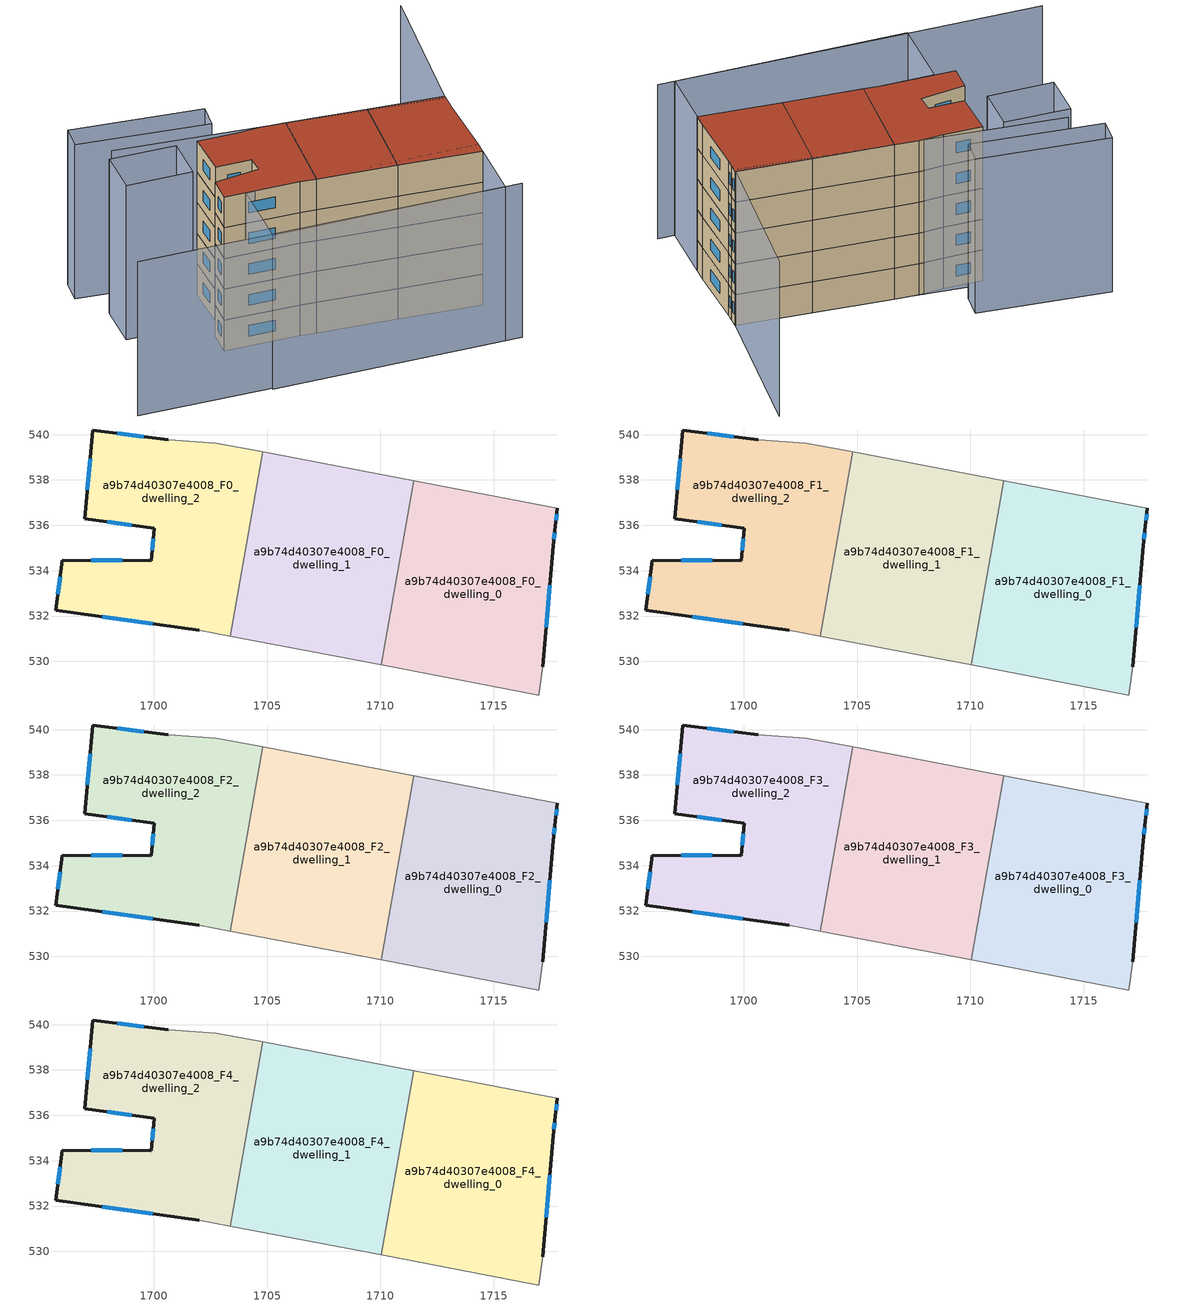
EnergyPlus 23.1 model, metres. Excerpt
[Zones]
a9b74d40307e4008_F0_dwelling_0
 floor ground (EU_floor_Construction): 1717.81,536.76 1717.72,535.96 1717.62,535.11 1717.16,529.76 1716.99,528.52 1710.04,529.84 1711.46,537.97 z0
 wall outside (EU_wall_Construction): 1717.16,529.76 1717.62,535.11 1717.72,535.96 1717.81,536.76 z0:3
 wall adiabatic (EU_wall_Construction): 1710.04,529.84 1716.99,528.52 1717.16,529.76 / 1717.81,536.76 1711.46,537.97 z0:3
 wall to a9b74d40307e4008_F0_dwelling_1 (EU_wall_Construction): 1711.46,537.97 1710.04,529.84 z0:3
 window (EU_Window_Construction): 1717.31,531.5 1717.47,533.37 / 1717.75,536.22 1717.78,536.5 / 1717.65,535.38 1717.69,535.68 z0.98:2.02
a9b74d40307e4008_F0_dwelling_1
 floor ground (EU_floor_Construction): 1711.46,537.97 1710.04,529.84 1703.38,531.12 1704.8,539.24 z0
 wall adiabatic (EU_wall_Construction): 1711.46,537.97 1704.8,539.24 / 1703.38,531.12 1710.04,529.84 z0:3
 wall to a9b74d40307e4008_F0_dwelling_2 (EU_wall_Construction): 1704.8,539.24 1703.38,531.12 z0:3
a9b74d40307e4008_F0_dwelling_2
 floor ground (EU_floor_Construction): 1704.8,539.24 1703.38,531.12 1702.02,531.38 1695.67,532.25 1695.97,534.46 1699.9,534.45 1700.02,535.88 1696.97,536.28 1697.31,540.2 1700.65,539.77 1702.75,539.63 z0
 wall outside (EU_wall_Construction): 1700.65,539.77 1697.31,540.2 1696.97,536.28 1700.02,535.88 1699.9,534.45 1695.97,534.46 1695.67,532.25 1702.02,531.38 z0:3
 wall adiabatic (EU_wall_Construction): 1704.8,539.24 1702.75,539.63 1700.65,539.77 / 1702.02,531.38 1703.38,531.12 z0:3
 window (EU_Window_Construction): 1699.98,535.41 1699.94,534.91 / 1697.96,536.15 1699.03,536.01 / 1697.2,538.93 1697.08,537.56 / 1699.56,539.91 1698.4,540.06 / 1697.73,531.96 1699.95,531.66 / 1695.87,533.74 1695.77,532.96 / 1698.62,534.45 1697.25,534.45 z0.98:2.02
a9b74d40307e4008_F1_dwelling_0
 floor to a9b74d40307e4008_F0_dwelling_0 (EU_floor_Construction): 1717.81,536.76 1717.72,535.96 1717.62,535.11 1717.16,529.76 1716.99,528.52 1710.04,529.84 1711.46,537.97 z3
 wall outside (EU_wall_Construction): 1717.16,529.76 1717.62,535.11 1717.72,535.96 1717.81,536.76 z3:6
 wall adiabatic (EU_wall_Construction): 1710.04,529.84 1716.99,528.52 1717.16,529.76 / 1717.81,536.76 1711.46,537.97 z3:6
 wall to a9b74d40307e4008_F1_dwelling_1 (EU_wall_Construction): 1711.46,537.97 1710.04,529.84 z3:6
 window (EU_Window_Construction): 1717.31,531.5 1717.47,533.37 / 1717.75,536.22 1717.78,536.5 / 1717.65,535.38 1717.69,535.68 z3.98:5.02
a9b74d40307e4008_F1_dwelling_1
 floor to a9b74d40307e4008_F0_dwelling_1 (EU_floor_Construction): 1711.46,537.97 1710.04,529.84 1703.38,531.12 1704.8,539.24 z3
 wall adiabatic (EU_wall_Construction): 1711.46,537.97 1704.8,539.24 / 1703.38,531.12 1710.04,529.84 z3:6
 wall to a9b74d40307e4008_F1_dwelling_2 (EU_wall_Construction): 1704.8,539.24 1703.38,531.12 z3:6
a9b74d40307e4008_F1_dwelling_2
 floor to a9b74d40307e4008_F0_dwelling_2 (EU_floor_Construction): 1704.8,539.24 1703.38,531.12 1702.02,531.38 1695.67,532.25 1695.97,534.46 1699.9,534.45 1700.02,535.88 1696.97,536.28 1697.31,540.2 1700.65,539.77 1702.75,539.63 z3
 wall outside (EU_wall_Construction): 1700.65,539.77 1697.31,540.2 1696.97,536.28 1700.02,535.88 1699.9,534.45 1695.97,534.46 1695.67,532.25 1702.02,531.38 z3:6
 wall adiabatic (EU_wall_Construction): 1704.8,539.24 1702.75,539.63 1700.65,539.77 / 1702.02,531.38 1703.38,531.12 z3:6
 window (EU_Window_Construction): 1699.98,535.41 1699.94,534.91 / 1697.96,536.15 1699.03,536.01 / 1697.2,538.93 1697.08,537.56 / 1699.56,539.91 1698.4,540.06 / 1697.73,531.96 1699.95,531.66 / 1695.87,533.74 1695.77,532.96 / 1698.62,534.45 1697.25,534.45 z3.98:5.02
a9b74d40307e4008_F2_dwelling_0
 floor to a9b74d40307e4008_F1_dwelling_0 (EU_floor_Construction): 1717.81,536.76 1717.72,535.96 1717.62,535.11 1717.16,529.76 1716.99,528.52 1710.04,529.84 1711.46,537.97 z6
 wall outside (EU_wall_Construction): 1717.16,529.76 1717.62,535.11 1717.72,535.96 1717.81,536.76 z6:9
 wall adiabatic (EU_wall_Construction): 1710.04,529.84 1716.99,528.52 1717.16,529.76 / 1717.81,536.76 1711.46,537.97 z6:9
 wall to a9b74d40307e4008_F2_dwelling_1 (EU_wall_Construction): 1711.46,537.97 1710.04,529.84 z6:9
 window (EU_Window_Construction): 1717.31,531.5 1717.47,533.37 / 1717.75,536.22 1717.78,536.5 / 1717.65,535.38 1717.69,535.68 z6.98:8.02
a9b74d40307e4008_F2_dwelling_1
 floor to a9b74d40307e4008_F1_dwelling_1 (EU_floor_Construction): 1711.46,537.97 1710.04,529.84 1703.38,531.12 1704.8,539.24 z6
 wall adiabatic (EU_wall_Construction): 1711.46,537.97 1704.8,539.24 / 1703.38,531.12 1710.04,529.84 z6:9
 wall to a9b74d40307e4008_F2_dwelling_2 (EU_wall_Construction): 1704.8,539.24 1703.38,531.12 z6:9
a9b74d40307e4008_F2_dwelling_2
 floor to a9b74d40307e4008_F1_dwelling_2 (EU_floor_Construction): 1704.8,539.24 1703.38,531.12 1702.02,531.38 1695.67,532.25 1695.97,534.46 1699.9,534.45 1700.02,535.88 1696.97,536.28 1697.31,540.2 1700.65,539.77 1702.75,539.63 z6
 wall outside (EU_wall_Construction): 1700.65,539.77 1697.31,540.2 1696.97,536.28 1700.02,535.88 1699.9,534.45 1695.97,534.46 1695.67,532.25 1702.02,531.38 z6:9
 wall adiabatic (EU_wall_Construction): 1704.8,539.24 1702.75,539.63 1700.65,539.77 / 1702.02,531.38 1703.38,531.12 z6:9
 window (EU_Window_Construction): 1699.98,535.41 1699.94,534.91 / 1697.96,536.15 1699.03,536.01 / 1697.2,538.93 1697.08,537.56 / 1699.56,539.91 1698.4,540.06 / 1697.73,531.96 1699.95,531.66 / 1695.87,533.74 1695.77,532.96 / 1698.62,534.45 1697.25,534.45 z6.98:8.02
a9b74d40307e4008_F3_dwelling_0
 floor to a9b74d40307e4008_F2_dwelling_0 (EU_floor_Construction): 1717.81,536.76 1717.72,535.96 1717.62,535.11 1717.16,529.76 1716.99,528.52 1710.04,529.84 1711.46,537.97 z9
 wall outside (EU_wall_Construction): 1717.16,529.76 1717.62,535.11 1717.72,535.96 1717.81,536.76 z9:12
 wall adiabatic (EU_wall_Construction): 1710.04,529.84 1716.99,528.52 1717.16,529.76 / 1717.81,536.76 1711.46,537.97 z9:12
 wall to a9b74d40307e4008_F3_dwelling_1 (EU_wall_Construction): 1711.46,537.97 1710.04,529.84 z9:12
 window (EU_Window_Construction): 1717.31,531.5 1717.47,533.37 / 1717.75,536.22 1717.78,536.5 / 1717.65,535.38 1717.69,535.68 z9.98:11.02
a9b74d40307e4008_F3_dwelling_1
 floor to a9b74d40307e4008_F2_dwelling_1 (EU_floor_Construction): 1711.46,537.97 1710.04,529.84 1703.38,531.12 1704.8,539.24 z9
 wall adiabatic (EU_wall_Construction): 1711.46,537.97 1704.8,539.24 / 1703.38,531.12 1710.04,529.84 z9:12
 wall to a9b74d40307e4008_F3_dwelling_2 (EU_wall_Construction): 1704.8,539.24 1703.38,531.12 z9:12
a9b74d40307e4008_F3_dwelling_2
 floor to a9b74d40307e4008_F2_dwelling_2 (EU_floor_Construction): 1704.8,539.24 1703.38,531.12 1702.02,531.38 1695.67,532.25 1695.97,534.46 1699.9,534.45 1700.02,535.88 1696.97,536.28 1697.31,540.2 1700.65,539.77 1702.75,539.63 z9
 wall outside (EU_wall_Construction): 1700.65,539.77 1697.31,540.2 1696.97,536.28 1700.02,535.88 1699.9,534.45 1695.97,534.46 1695.67,532.25 1702.02,531.38 z9:12
 wall adiabatic (EU_wall_Construction): 1704.8,539.24 1702.75,539.63 1700.65,539.77 / 1702.02,531.38 1703.38,531.12 z9:12
 window (EU_Window_Construction): 1699.98,535.41 1699.94,534.91 / 1697.96,536.15 1699.03,536.01 / 1697.2,538.93 1697.08,537.56 / 1699.56,539.91 1698.4,540.06 / 1697.73,531.96 1699.95,531.66 / 1695.87,533.74 1695.77,532.96 / 1698.62,534.45 1697.25,534.45 z9.98:11.02
a9b74d40307e4008_F4_dwelling_0
 floor to a9b74d40307e4008_F3_dwelling_0 (EU_floor_Construction): 1717.81,536.76 1717.72,535.96 1717.62,535.11 1717.16,529.76 1716.99,528.52 1710.04,529.84 1711.46,537.97 z12
 wall outside (EU_wall_Construction): 1717.16,529.76 1717.62,535.11 1717.72,535.96 1717.81,536.76 z12:15
 wall adiabatic (EU_wall_Construction): 1710.04,529.84 1716.99,528.52 1717.16,529.76 / 1717.81,536.76 1711.46,537.97 z12:15
 wall to a9b74d40307e4008_F4_dwelling_1 (EU_wall_Construction): 1711.46,537.97 1710.04,529.84 z12:15
 window (EU_Window_Construction): 1717.31,531.5 1717.47,533.37 / 1717.75,536.22 1717.78,536.5 / 1717.65,535.38 1717.69,535.68 z12.98:14.02
 roof outside (EU_roof_Construction): 1716.99,528.52 1717.16,529.76 1717.62,535.11 1717.72,535.96 1717.81,536.76 1711.46,537.97 1710.04,529.84 z15
a9b74d40307e4008_F4_dwelling_1
 floor to a9b74d40307e4008_F3_dwelling_1 (EU_floor_Construction): 1711.46,537.97 1710.04,529.84 1703.38,531.12 1704.8,539.24 z12
 wall adiabatic (EU_wall_Construction): 1711.46,537.97 1704.8,539.24 / 1703.38,531.12 1710.04,529.84 z12:15
 wall to a9b74d40307e4008_F4_dwelling_2 (EU_wall_Construction): 1704.8,539.24 1703.38,531.12 z12:15
 roof outside (EU_roof_Construction): 1710.04,529.84 1711.46,537.97 1704.8,539.24 1703.38,531.12 z15
a9b74d40307e4008_F4_dwelling_2
 floor to a9b74d40307e4008_F3_dwelling_2 (EU_floor_Construction): 1704.8,539.24 1703.38,531.12 1702.02,531.38 1695.67,532.25 1695.97,534.46 1699.9,534.45 1700.02,535.88 1696.97,536.28 1697.31,540.2 1700.65,539.77 1702.75,539.63 z12
 wall outside (EU_wall_Construction): 1700.65,539.77 1697.31,540.2 1696.97,536.28 1700.02,535.88 1699.9,534.45 1695.97,534.46 1695.67,532.25 1702.02,531.38 z12:15
 wall adiabatic (EU_wall_Construction): 1704.8,539.24 1702.75,539.63 1700.65,539.77 / 1702.02,531.38 1703.38,531.12 z12:15
 window (EU_Window_Construction): 1699.98,535.41 1699.94,534.91 / 1697.96,536.15 1699.03,536.01 / 1697.2,538.93 1697.08,537.56 / 1699.56,539.91 1698.4,540.06 / 1697.73,531.96 1699.95,531.66 / 1695.87,533.74 1695.77,532.96 / 1698.62,534.45 1697.25,534.45 z12.98:14.02
 roof outside (EU_roof_Construction): 1703.38,531.12 1704.8,539.24 1702.75,539.63 1700.65,539.77 1697.31,540.2 1696.97,536.28 1700.02,535.88 1699.9,534.45 1695.97,534.46 1695.67,532.25 1702.02,531.38 z15
shading: 1685.35,527.3 1717.78,523.08 / 1720.48,549.64 1717.76,536.52 / 1717.76,536.52 1690.64,542.13 / 1716.35,523.27 1696.66,525.68 / 1696.66,525.68 1697.43,531.94 / 1697.43,531.94 1717.11,529.53 / 1717.11,529.53 1716.35,523.27 / 1695.54,540.44 1695.04,536.54 / 1695.04,536.54 1689.41,537.28 / 1689.41,537.28 1689.92,541.17 / 1689.92,541.17 1695.54,540.44 / 1699.48,541.88 1688.37,544.25 / 1688.37,544.25 1688.81,546.35 / 1688.81,546.35 1699.93,543.97 / 1699.93,543.97 1699.48,541.88 z0:15
[Building]
EU S2 Campaign: North Axis=0; Terrain=City; Solar Distribution=FullExterior
[Site:Location]
Bologna: Latitude=44.5; Longitude=11.25; Time Zone=1; Elevation=37
[SizingPeriod:WeatherFileDays]
AnnualSizingPeriod: Begin Month=1; Begin Day of Month=1; End Month=12; End Day of Month=31; Day of Week for Start Day=Monday; Use Weather File Daylight Saving Period=No; Use Weather File Rain and Snow Indicators=No
[MATERIAL]
EU_InternalMass_Material: Roughness=MediumRough; Thickness=0.1; Conductivity=1; Density=1800; Specific Heat=900; Thermal Absorptance=0.9; Solar Absorptance=0.7; Visible Absorptance=0.7
[MATERIAL:NOMASS] Roughness=MediumRough; Thermal Absorptance=0.9; Solar Absorptance=0.7; Visible Absorptance=0.7
Name | Thermal Resistance
EU_wall_NoMass | 0.905828
EU_roof_NoMass | 0.37593
EU_floor_NoMass | 0.67114
[WINDOWMATERIAL:SIMPLEGLAZINGSYSTEM]
EU_Window_SimpleGlazing: UFactor=4.52486; Solar Heat Gain Coefficient=0.85; Visible Transmittance=0.85
[CONSTRUCTION]
EU_wall_Construction: EU_wall_NoMass
EU_roof_Construction: EU_roof_NoMass
EU_floor_Construction: EU_floor_NoMass
EU_Window_Construction: EU_Window_SimpleGlazing
EU_InternalMass_Construction: EU_InternalMass_Material
[ZONE] Type=1; Multiplier=1; Ceiling Height=autocalculate; Floor Area=autocalculate; Part of Total Floor Area=Yes
Name | Volume
a9b74d40307e4008_F0_dwelling_0; a9b74d40307e4008_F1_dwelling_0; a9b74d40307e4008_F2_dwelling_0; a9b74d40307e4008_F3_dwelling_0; a9b74d40307e4008_F4_dwelling_0 | 167.665
a9b74d40307e4008_F0_dwelling_1; a9b74d40307e4008_F1_dwelling_1; a9b74d40307e4008_F2_dwelling_1; a9b74d40307e4008_F3_dwelling_1; a9b74d40307e4008_F4_dwelling_1; a9b74d40307e4008_F0_dwelling_2 | 167.671
a9b74d40307e4008_F1_dwelling_2; a9b74d40307e4008_F2_dwelling_2; a9b74d40307e4008_F3_dwelling_2; a9b74d40307e4008_F4_dwelling_2 | 167.67
[INTERNALMASS] Construction=EU_InternalMass_Construction
Name | Zone or ZoneList | Surface Area
a9b74d40307e4008_F0_dwelling_0_EU_InternalMass | a9b74d40307e4008_F0_dwelling_0 | 55.8884
a9b74d40307e4008_F0_dwelling_1_EU_InternalMass | a9b74d40307e4008_F0_dwelling_1 | 55.8905
a9b74d40307e4008_F0_dwelling_2_EU_InternalMass | a9b74d40307e4008_F0_dwelling_2 | 55.8902
a9b74d40307e4008_F1_dwelling_0_EU_InternalMass | a9b74d40307e4008_F1_dwelling_0 | 55.8884
a9b74d40307e4008_F1_dwelling_1_EU_InternalMass | a9b74d40307e4008_F1_dwelling_1 | 55.8905
a9b74d40307e4008_F1_dwelling_2_EU_InternalMass | a9b74d40307e4008_F1_dwelling_2 | 55.8902
a9b74d40307e4008_F2_dwelling_0_EU_InternalMass | a9b74d40307e4008_F2_dwelling_0 | 55.8884
a9b74d40307e4008_F2_dwelling_1_EU_InternalMass | a9b74d40307e4008_F2_dwelling_1 | 55.8905
a9b74d40307e4008_F2_dwelling_2_EU_InternalMass | a9b74d40307e4008_F2_dwelling_2 | 55.8902
a9b74d40307e4008_F3_dwelling_0_EU_InternalMass | a9b74d40307e4008_F3_dwelling_0 | 55.8884
a9b74d40307e4008_F3_dwelling_1_EU_InternalMass | a9b74d40307e4008_F3_dwelling_1 | 55.8905
a9b74d40307e4008_F3_dwelling_2_EU_InternalMass | a9b74d40307e4008_F3_dwelling_2 | 55.8902
a9b74d40307e4008_F4_dwelling_0_EU_InternalMass | a9b74d40307e4008_F4_dwelling_0 | 55.8884
a9b74d40307e4008_F4_dwelling_1_EU_InternalMass | a9b74d40307e4008_F4_dwelling_1 | 55.8905
a9b74d40307e4008_F4_dwelling_2_EU_InternalMass | a9b74d40307e4008_F4_dwelling_2 | 55.8902
[OTHEREQUIPMENT] Fuel Type=Electricity; Design Level Calculation Method=Watts/Area; Power per Zone Floor Area=1; Fraction Latent=0; Fraction Radiant=0; Fraction Lost=0; Carbon Dioxide Generation Rate=0; EndUse Subcategory=EU_Step8_InternalGains
Name | Zone or ZoneList or Space or SpaceList | Schedule
EU_Step8_InternalGain_a9b74d40307e4008_F0_dwelling_0_f000 | a9b74d40307e4008_F0_dwelling_0 | EU_Step8_GainSchedule_a9b74d40307e4008_F0_dwelling_0_f000
EU_Step8_InternalGain_a9b74d40307e4008_F0_dwelling_1_f000 | a9b74d40307e4008_F0_dwelling_1 | EU_Step8_GainSchedule_a9b74d40307e4008_F0_dwelling_1_f000
EU_Step8_InternalGain_a9b74d40307e4008_F0_dwelling_2_f000 | a9b74d40307e4008_F0_dwelling_2 | EU_Step8_GainSchedule_a9b74d40307e4008_F0_dwelling_2_f000
EU_Step8_InternalGain_a9b74d40307e4008_F1_dwelling_0_f000 | a9b74d40307e4008_F1_dwelling_0 | EU_Step8_GainSchedule_a9b74d40307e4008_F1_dwelling_0_f000
EU_Step8_InternalGain_a9b74d40307e4008_F1_dwelling_1_f000 | a9b74d40307e4008_F1_dwelling_1 | EU_Step8_GainSchedule_a9b74d40307e4008_F1_dwelling_1_f000
EU_Step8_InternalGain_a9b74d40307e4008_F1_dwelling_2_f000 | a9b74d40307e4008_F1_dwelling_2 | EU_Step8_GainSchedule_a9b74d40307e4008_F1_dwelling_2_f000
EU_Step8_InternalGain_a9b74d40307e4008_F2_dwelling_0_f000 | a9b74d40307e4008_F2_dwelling_0 | EU_Step8_GainSchedule_a9b74d40307e4008_F2_dwelling_0_f000
EU_Step8_InternalGain_a9b74d40307e4008_F2_dwelling_1_f000 | a9b74d40307e4008_F2_dwelling_1 | EU_Step8_GainSchedule_a9b74d40307e4008_F2_dwelling_1_f000
EU_Step8_InternalGain_a9b74d40307e4008_F2_dwelling_2_f000 | a9b74d40307e4008_F2_dwelling_2 | EU_Step8_GainSchedule_a9b74d40307e4008_F2_dwelling_2_f000
EU_Step8_InternalGain_a9b74d40307e4008_F3_dwelling_0_f000 | a9b74d40307e4008_F3_dwelling_0 | EU_Step8_GainSchedule_a9b74d40307e4008_F3_dwelling_0_f000
EU_Step8_InternalGain_a9b74d40307e4008_F3_dwelling_1_f000 | a9b74d40307e4008_F3_dwelling_1 | EU_Step8_GainSchedule_a9b74d40307e4008_F3_dwelling_1_f000
EU_Step8_InternalGain_a9b74d40307e4008_F3_dwelling_2_f000 | a9b74d40307e4008_F3_dwelling_2 | EU_Step8_GainSchedule_a9b74d40307e4008_F3_dwelling_2_f000
EU_Step8_InternalGain_a9b74d40307e4008_F4_dwelling_0_f000 | a9b74d40307e4008_F4_dwelling_0 | EU_Step8_GainSchedule_a9b74d40307e4008_F4_dwelling_0_f000
EU_Step8_InternalGain_a9b74d40307e4008_F4_dwelling_1_f000 | a9b74d40307e4008_F4_dwelling_1 | EU_Step8_GainSchedule_a9b74d40307e4008_F4_dwelling_1_f000
EU_Step8_InternalGain_a9b74d40307e4008_F4_dwelling_2_f000 | a9b74d40307e4008_F4_dwelling_2 | EU_Step8_GainSchedule_a9b74d40307e4008_F4_dwelling_2_f000
[ZONEVENTILATION:DESIGNFLOWRATE] Schedule=EU_AlwaysOn; Design Flow Rate Calculation Method=AirChanges/Hour; Air Changes per Hour=0.73129; Ventilation Type=Natural; Fan Pressure Rise=0; Fan Total Efficiency=1; Constant Term Coefficient=1; Temperature Term Coefficient=0; Velocity Term Coefficient=0; Velocity Squared Term Coefficient=0; Minimum Indoor Temperature=-100; Maximum Indoor Temperature=100; Delta Temperature=-100; Minimum Outdoor Temperature=-100; Maximum Outdoor Temperature=100; Maximum Wind Speed=40
Name | Zone or ZoneList or Space or SpaceList
EU_ConstantAir_a9b74d40307e4008_F0_dwelling_0 | a9b74d40307e4008_F0_dwelling_0
EU_ConstantAir_a9b74d40307e4008_F0_dwelling_1 | a9b74d40307e4008_F0_dwelling_1
EU_ConstantAir_a9b74d40307e4008_F0_dwelling_2 | a9b74d40307e4008_F0_dwelling_2
EU_ConstantAir_a9b74d40307e4008_F1_dwelling_0 | a9b74d40307e4008_F1_dwelling_0
EU_ConstantAir_a9b74d40307e4008_F1_dwelling_1 | a9b74d40307e4008_F1_dwelling_1
EU_ConstantAir_a9b74d40307e4008_F1_dwelling_2 | a9b74d40307e4008_F1_dwelling_2
EU_ConstantAir_a9b74d40307e4008_F2_dwelling_0 | a9b74d40307e4008_F2_dwelling_0
EU_ConstantAir_a9b74d40307e4008_F2_dwelling_1 | a9b74d40307e4008_F2_dwelling_1
EU_ConstantAir_a9b74d40307e4008_F2_dwelling_2 | a9b74d40307e4008_F2_dwelling_2
EU_ConstantAir_a9b74d40307e4008_F3_dwelling_0 | a9b74d40307e4008_F3_dwelling_0
EU_ConstantAir_a9b74d40307e4008_F3_dwelling_1 | a9b74d40307e4008_F3_dwelling_1
EU_ConstantAir_a9b74d40307e4008_F3_dwelling_2 | a9b74d40307e4008_F3_dwelling_2
EU_ConstantAir_a9b74d40307e4008_F4_dwelling_0 | a9b74d40307e4008_F4_dwelling_0
EU_ConstantAir_a9b74d40307e4008_F4_dwelling_1 | a9b74d40307e4008_F4_dwelling_1
EU_ConstantAir_a9b74d40307e4008_F4_dwelling_2 | a9b74d40307e4008_F4_dwelling_2
[HVACTEMPLATE:THERMOSTAT] Constant Heating Setpoint=20; Constant Cooling Setpoint=50
EU_HeatOnly_a9b74d40307e4008_F0_dwelling_0; EU_HeatOnly_a9b74d40307e4008_F0_dwelling_1; EU_HeatOnly_a9b74d40307e4008_F0_dwelling_2; EU_HeatOnly_a9b74d40307e4008_F1_dwelling_0; EU_HeatOnly_a9b74d40307e4008_F1_dwelling_1; EU_HeatOnly_a9b74d40307e4008_F1_dwelling_2; EU_HeatOnly_a9b74d40307e4008_F2_dwelling_0; EU_HeatOnly_a9b74d40307e4008_F2_dwelling_1; EU_HeatOnly_a9b74d40307e4008_F2_dwelling_2; EU_HeatOnly_a9b74d40307e4008_F3_dwelling_0; EU_HeatOnly_a9b74d40307e4008_F3_dwelling_1; EU_HeatOnly_a9b74d40307e4008_F3_dwelling_2; EU_HeatOnly_a9b74d40307e4008_F4_dwelling_0; EU_HeatOnly_a9b74d40307e4008_F4_dwelling_1; EU_HeatOnly_a9b74d40307e4008_F4_dwelling_2
[HVACTEMPLATE:ZONE:IDEALLOADSAIRSYSTEM] System Availability Schedule=EU_AlwaysOn; Maximum Heating Supply Air Temperature=50; Minimum Cooling Supply Air Temperature=13; Maximum Heating Supply Air Humidity Ratio=0.0156; Minimum Cooling Supply Air Humidity Ratio=0.0077; Heating Limit=NoLimit; Cooling Limit=NoLimit; Heating Availability Schedule=EU_AlwaysOn; Cooling Availability Schedule=EU_CoolingOff; Dehumidification Control Type=ConstantSensibleHeatRatio; Cooling Sensible Heat Ratio=0.7; Dehumidification Setpoint=60; Humidification Control Type=None; Humidification Setpoint=30; Outdoor Air Method=None; Outdoor Air Flow Rate per Person=0.00944; Outdoor Air Flow Rate per Zone Floor Area=0; Outdoor Air Flow Rate per Zone=0; Demand Controlled Ventilation Type=None; Outdoor Air Economizer Type=NoEconomizer; Heat Recovery Type=None; Sensible Heat Recovery Effectiveness=0.7; Latent Heat Recovery Effectiveness=0.65
Name | Template Thermostat
a9b74d40307e4008_F0_dwelling_0 | EU_HeatOnly_a9b74d40307e4008_F0_dwelling_0
a9b74d40307e4008_F0_dwelling_1 | EU_HeatOnly_a9b74d40307e4008_F0_dwelling_1
a9b74d40307e4008_F0_dwelling_2 | EU_HeatOnly_a9b74d40307e4008_F0_dwelling_2
a9b74d40307e4008_F1_dwelling_0 | EU_HeatOnly_a9b74d40307e4008_F1_dwelling_0
a9b74d40307e4008_F1_dwelling_1 | EU_HeatOnly_a9b74d40307e4008_F1_dwelling_1
a9b74d40307e4008_F1_dwelling_2 | EU_HeatOnly_a9b74d40307e4008_F1_dwelling_2
a9b74d40307e4008_F2_dwelling_0 | EU_HeatOnly_a9b74d40307e4008_F2_dwelling_0
a9b74d40307e4008_F2_dwelling_1 | EU_HeatOnly_a9b74d40307e4008_F2_dwelling_1
a9b74d40307e4008_F2_dwelling_2 | EU_HeatOnly_a9b74d40307e4008_F2_dwelling_2
a9b74d40307e4008_F3_dwelling_0 | EU_HeatOnly_a9b74d40307e4008_F3_dwelling_0
a9b74d40307e4008_F3_dwelling_1 | EU_HeatOnly_a9b74d40307e4008_F3_dwelling_1
a9b74d40307e4008_F3_dwelling_2 | EU_HeatOnly_a9b74d40307e4008_F3_dwelling_2
a9b74d40307e4008_F4_dwelling_0 | EU_HeatOnly_a9b74d40307e4008_F4_dwelling_0
a9b74d40307e4008_F4_dwelling_1 | EU_HeatOnly_a9b74d40307e4008_F4_dwelling_1
a9b74d40307e4008_F4_dwelling_2 | EU_HeatOnly_a9b74d40307e4008_F4_dwelling_2
[SIZING:ZONE] Zone Cooling Design Supply Air Temperature Input Method=SupplyAirTemperature; Zone Cooling Design Supply Air Temperature=13; Zone Heating Design Supply Air Temperature Input Method=SupplyAirTemperature; Zone Heating Design Supply Air Temperature=50; Zone Cooling Design Supply Air Humidity Ratio=0.008; Zone Heating Design Supply Air Humidity Ratio=0.008; Cooling Design Air Flow Method=DesignDay; Cooling Design Air Flow Rate=0; Cooling Minimum Air Flow per Zone Floor Area=0.000762; Cooling Minimum Air Flow=0; Cooling Minimum Air Flow Fraction=0.2; Heating Design Air Flow Method=DesignDay; Heating Design Air Flow Rate=0; Heating Maximum Air Flow per Zone Floor Area=0.002032; Heating Maximum Air Flow=0.141576; Heating Maximum Air Flow Fraction=0.3; Account for Dedicated Outdoor Air System=No; Dedicated Outdoor Air System Control Strategy=NeutralSupplyAir; Dedicated Outdoor Air Low Setpoint Temperature for Design=autosize; Dedicated Outdoor Air High Setpoint Temperature for Design=autosize; Zone Load Sizing Method=Sensible Load Only No Latent Load; Zone Latent Cooling Design Supply Air Humidity Ratio Input Method=HumidityRatioDifference; Zone Cooling Design Supply Air Humidity Ratio Difference=0.005; Zone Latent Heating Design Supply Air Humidity Ratio Input Method=HumidityRatioDifference; Zone Humidification Design Supply Air Humidity Ratio Difference=0.005
a9b74d40307e4008_F0_dwelling_0; a9b74d40307e4008_F0_dwelling_1; a9b74d40307e4008_F0_dwelling_2; a9b74d40307e4008_F1_dwelling_0; a9b74d40307e4008_F1_dwelling_1; a9b74d40307e4008_F1_dwelling_2; a9b74d40307e4008_F2_dwelling_0; a9b74d40307e4008_F2_dwelling_1; a9b74d40307e4008_F2_dwelling_2; a9b74d40307e4008_F3_dwelling_0; a9b74d40307e4008_F3_dwelling_1; a9b74d40307e4008_F3_dwelling_2; a9b74d40307e4008_F4_dwelling_0; a9b74d40307e4008_F4_dwelling_1; a9b74d40307e4008_F4_dwelling_2
[SCHEDULE:CONSTANT]
Name | Hourly Value
EU_AlwaysOn | 1
EU_CoolingOff | 0
[SCHEDULE:FILE] Column Number=1; Rows to Skip at Top=0; Number of Hours of Data=8760; Column Separator=Comma; Interpolate to Timestep=No; Minutes per Item=60; Adjust Schedule for Daylight Savings=Yes
Name | File
EU_Step8_GainSchedule_a9b74d40307e4008_F0_dwelling_0_f000 | ../../schedules/a9b74d40307e4008/a9b74d40307e4008_F0_dwelling_0_f000_gain.csv
EU_Step8_GainSchedule_a9b74d40307e4008_F0_dwelling_1_f000 | ../../schedules/a9b74d40307e4008/a9b74d40307e4008_F0_dwelling_1_f000_gain.csv
EU_Step8_GainSchedule_a9b74d40307e4008_F0_dwelling_2_f000 | ../../schedules/a9b74d40307e4008/a9b74d40307e4008_F0_dwelling_2_f000_gain.csv
EU_Step8_GainSchedule_a9b74d40307e4008_F1_dwelling_0_f000 | ../../schedules/a9b74d40307e4008/a9b74d40307e4008_F1_dwelling_0_f000_gain.csv
EU_Step8_GainSchedule_a9b74d40307e4008_F1_dwelling_1_f000 | ../../schedules/a9b74d40307e4008/a9b74d40307e4008_F1_dwelling_1_f000_gain.csv
EU_Step8_GainSchedule_a9b74d40307e4008_F1_dwelling_2_f000 | ../../schedules/a9b74d40307e4008/a9b74d40307e4008_F1_dwelling_2_f000_gain.csv
EU_Step8_GainSchedule_a9b74d40307e4008_F2_dwelling_0_f000 | ../../schedules/a9b74d40307e4008/a9b74d40307e4008_F2_dwelling_0_f000_gain.csv
EU_Step8_GainSchedule_a9b74d40307e4008_F2_dwelling_1_f000 | ../../schedules/a9b74d40307e4008/a9b74d40307e4008_F2_dwelling_1_f000_gain.csv
EU_Step8_GainSchedule_a9b74d40307e4008_F2_dwelling_2_f000 | ../../schedules/a9b74d40307e4008/a9b74d40307e4008_F2_dwelling_2_f000_gain.csv
EU_Step8_GainSchedule_a9b74d40307e4008_F3_dwelling_0_f000 | ../../schedules/a9b74d40307e4008/a9b74d40307e4008_F3_dwelling_0_f000_gain.csv
EU_Step8_GainSchedule_a9b74d40307e4008_F3_dwelling_1_f000 | ../../schedules/a9b74d40307e4008/a9b74d40307e4008_F3_dwelling_1_f000_gain.csv
EU_Step8_GainSchedule_a9b74d40307e4008_F3_dwelling_2_f000 | ../../schedules/a9b74d40307e4008/a9b74d40307e4008_F3_dwelling_2_f000_gain.csv
EU_Step8_GainSchedule_a9b74d40307e4008_F4_dwelling_0_f000 | ../../schedules/a9b74d40307e4008/a9b74d40307e4008_F4_dwelling_0_f000_gain.csv
EU_Step8_GainSchedule_a9b74d40307e4008_F4_dwelling_1_f000 | ../../schedules/a9b74d40307e4008/a9b74d40307e4008_F4_dwelling_1_f000_gain.csv
EU_Step8_GainSchedule_a9b74d40307e4008_F4_dwelling_2_f000 | ../../schedules/a9b74d40307e4008/a9b74d40307e4008_F4_dwelling_2_f000_gain.csv
